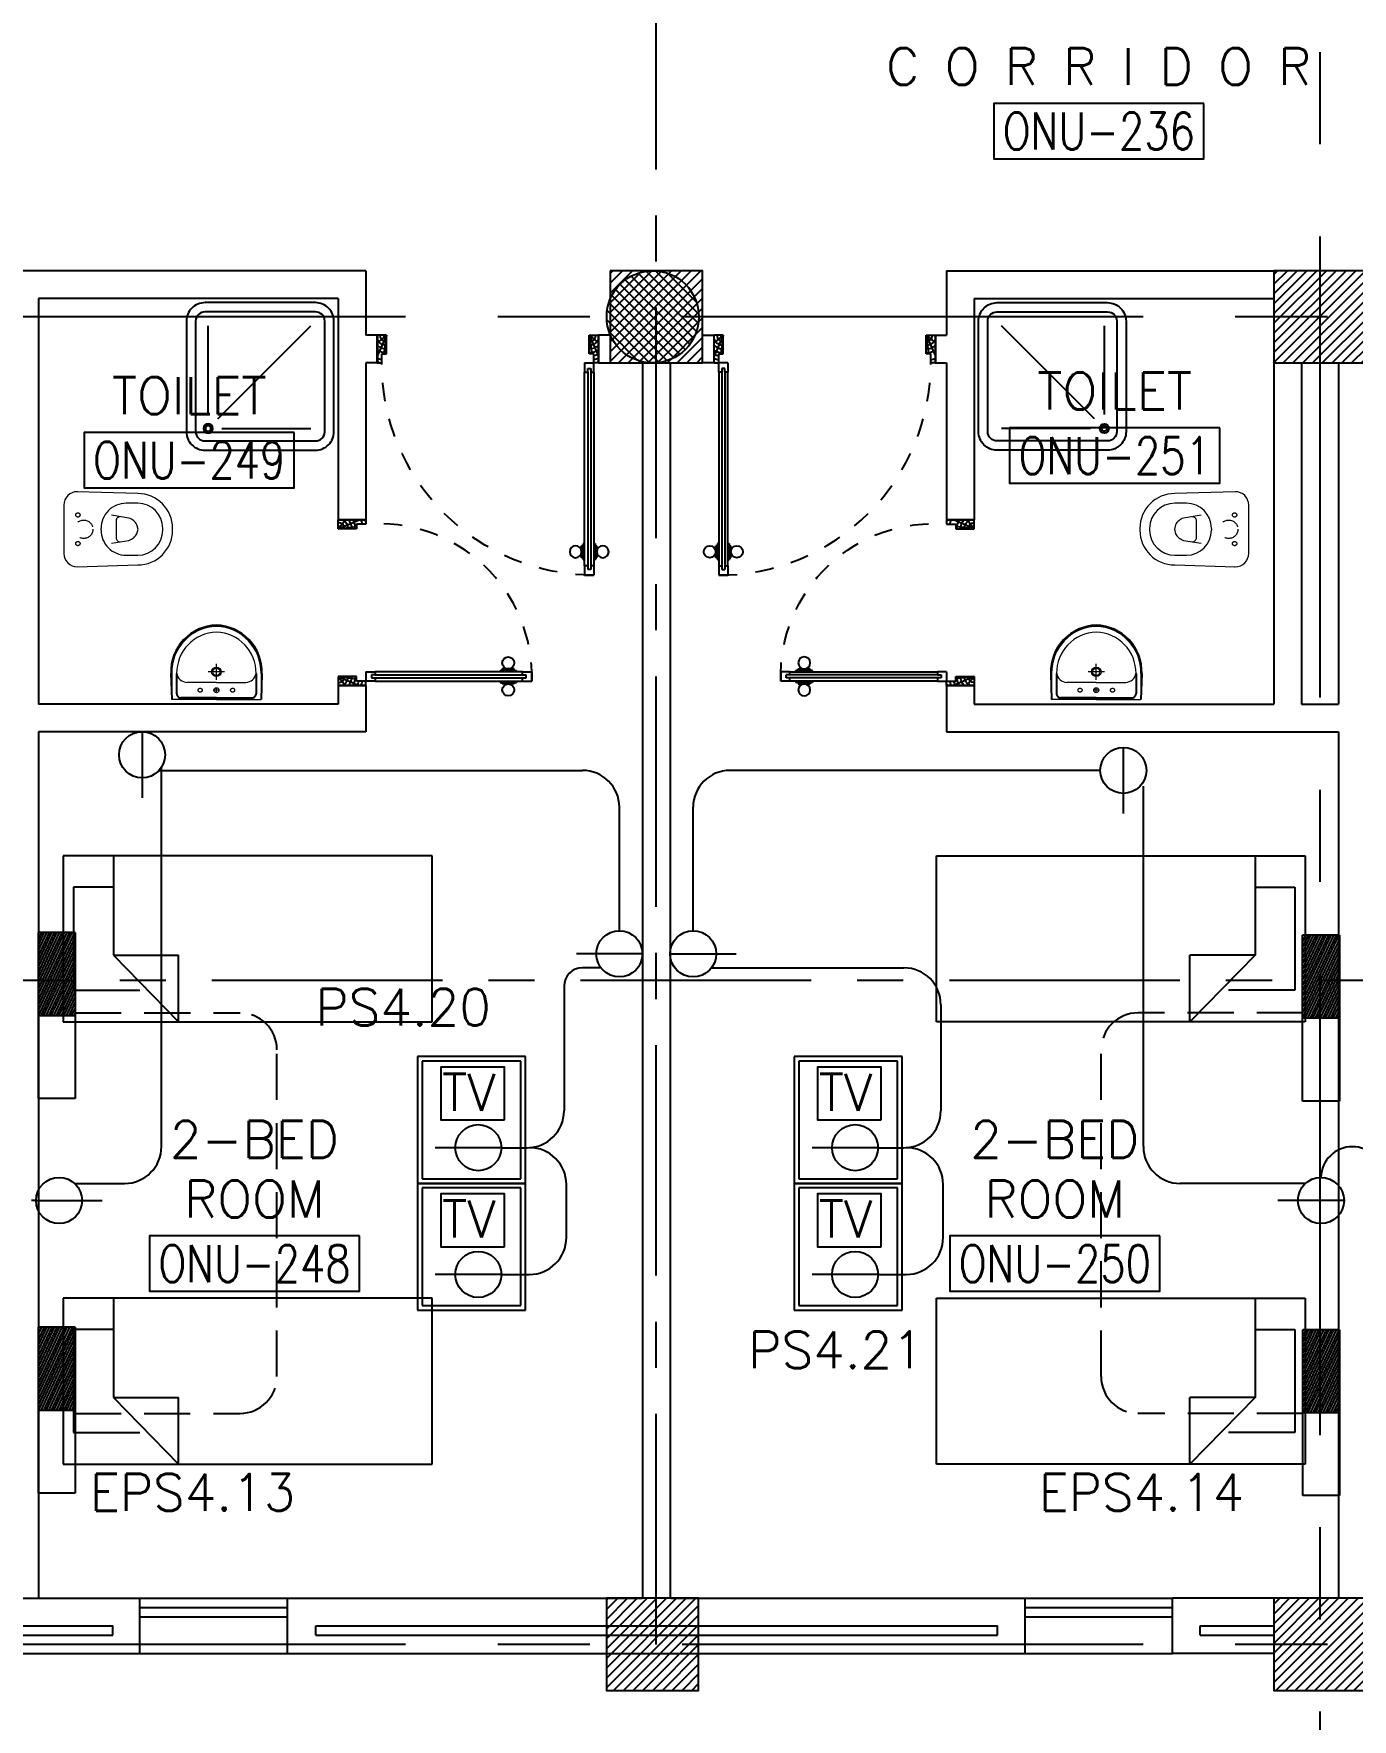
# Model space of a CAD drawing. Extents: x 0 to 93, y -1.5 to 78.
# Drawn here: x 26.26 to 33.41, y 4.99 to 14.14 of the extents above; entities that cross this region are included whole.
import ezdxf
from ezdxf.enums import TextEntityAlignment as Align

# ---------------------------------------------------------------- set-up
doc = ezdxf.new("R2010")
doc.units = 0
doc.header["$MEASUREMENT"] = 0
for name, pattern in [('CENTER', [2, 1.25, -0.25, 0.25, -0.25]), ('CENTERX2', [4, 2.5, -0.5, 0.5, -0.5]), ('DASHED', [0.75, 0.5, -0.25]), ('HIDDEN', [0.375, 0.25, -0.125]), ('HIDDEN2', [0.1875, 0.125, -0.0625])]:
    doc.linetypes.add(name, pattern=pattern)
doc.layers.get('0').update_dxf_attribs({"color": 11, "linetype": 'CONTINUOUS'})
for name, color, linetype in [('AXES', 11, 'CENTERX2'), ('AXES1', 11, 'CENTER'), ('COL', 11, 'CONTINUOUS'), ('DOOR', 11, 'CONTINUOUS'), ('E-CLINE', 4, 'CONTINUOUS'), ('E-HLINE', 4, 'HIDDEN'), ('E-SOCKETS', 4, 'CONTINUOUS'), ('E-TEXT', 4, 'CONTINUOUS'), ('FIX', 11, 'CONTINUOUS'), ('FUR', 11, 'CONTINUOUS'), ('HAT', 11, 'CONTINUOUS'), ('INSUL', 11, 'CONTINUOUS'), ('RM-BOX', 11, 'CONTINUOUS'), ('RM-NAME', 11, 'CONTINUOUS'), ('RM-NO', 11, 'CONTINUOUS'), ('WALL', 11, 'CONTINUOUS'), ('WIN', 11, 'CONTINUOUS')]:
    doc.layers.add(name, color=color, linetype=linetype)
doc.styles.add('ROMANS', font='ROMANS.shx', dxfattribs={"width": 0.6})

# ---------------------------------------------------------------- blocks, each defined once
blk = doc.blocks.new('*X112')
at = {"color": 0}
for p, q in [((84179.2, 10675.5), (84664.7, 11161)), ((84179.2, 10728.5), (84611.7, 11161)), ((84179.2, 10781.5), (84558.7, 11161)), ((84179.2, 10834.6), (84505.7, 11161)), ((84179.2, 10887.6), (84452.6, 11161)), ((84179.2, 10940.6), (84399.6, 11161)), ((84179.2, 10993.7), (84346.6, 11161)), ((84179.2, 11046.7), (84293.5, 11161)), ((84179.2, 11099.7), (84240.5, 11161)), ((84179.2, 11152.8), (84187.5, 11161)), ((84217.8, 10661), (84679.2, 11122.4)), ((84270.8, 10661), (84679.2, 11069.4)), ((84323.8, 10661), (84679.2, 11016.4)), ((84376.9, 10661), (84679.2, 10963.3)), ((84429.9, 10661), (84679.2, 10910.3)), ((84482.9, 10661), (84679.2, 10857.3)), ((84536, 10661), (84679.2, 10804.2)), ((84589, 10661), (84679.2, 10751.2)), ((84642, 10661), (84679.2, 10698.2))]:
    blk.add_line(p, q, dxfattribs=at)
blk = doc.blocks.new('COL50')
at = {"layer": 'COL'}
blk.add_lwpolyline([(-250, 250), (-250, -250), (250, -250), (250, 250)], close=True, dxfattribs=at)
blk = doc.blocks.new('LAV1')
at = {"layer": 'FIX', "linetype": 'ByBlock', "ltscale": 0.3}
for p, q in [((-280, 210), (-275, 50)), ((-245, 210), (-245, 85)), ((245, 210), (245, 85)), ((280, 210), (275, 50)), ((0, 60), (-220, 60)), ((0, 60), (220, 60))]:
    blk.add_line(p, q, dxfattribs=at)
at = {"layer": 'FIX', "linetype": 'Continuous', "lineweight": 20}
for p, q in [((-275, 210), (-275, 50)), ((275, 210), (275, 50)), ((0, 155), (-181, 155)), ((0, 155), (181, 155)), ((0, 50), (-275, 50)), ((0, 50), (-252, 50)), ((0, 50), (275, 50)), ((0, 50), (252, 50))]:
    blk.add_line(p, q, dxfattribs=at)
at = {"layer": 'FIX', "linetype": 'DASHED', "lineweight": 20, "ltscale": 0.05}
for p, q in [((50, 220), (-50, 220)), ((0, 170), (0, 270)), ((0, 170), (0, 270))]:
    blk.add_line(p, q, dxfattribs=at)
at = {"layer": 'FIX', "lineweight": 20}
for p, q in [((16, 107), (-15, 107)), ((0, 92), (0, 123))]:
    blk.add_line(p, q, dxfattribs=at)
for centre, radius in [((0, 220), 29.5), ((0, 220), 22.5), ((0, 107), 15.5)]:
    blk.add_circle(centre, radius, dxfattribs=at)
at = {"layer": 'FIX', "linetype": 'HIDDEN', "lineweight": 20, "ltscale": 0.05}
for centre in [(-100, 107), (100, 107)]:
    blk.add_circle(centre, 12.4, dxfattribs=at)
at = {"layer": 'FIX', "linetype": 'ByBlock', "ltscale": 0.3}
for centre, radius, start, end in [((7, 220), 287, 91.3776, 182.0064), ((-7, 220), 287, 357.9936, 88.6224), ((-220, 85), 24.9, 179.7021, 269.9486), ((220, 85), 24.9, 270.0514, 0.2979)]:
    blk.add_arc(centre, radius, start, end, dxfattribs=at)
at = {"layer": 'FIX', "linetype": 'Continuous', "lineweight": 20}
for centre, radius, start, end in [((8, 217), 283, 91.6988, 181.351), ((8, 212), 253, 91.7328, 180.4884), ((-8, 217), 283, 358.649, 88.3012), ((-8, 212), 253, 359.5116, 88.2672), ((-179, 222), 66.9, 190.2006, 268.0786), ((179, 222), 66.9, 271.9214, 349.7994)]:
    blk.add_arc(centre, radius, start, end, dxfattribs=at)
blk = doc.blocks.new('WC1')
at = {"layer": 'FIX', "lineweight": 20}
for p, q in [((-210, 203.8), (-538, 193.8)), ((-475, 140.8), (-538, 140.8)), ((-137, 0), (-137, 130.8)), ((-727, 4.8), (-727, -4.8)), ((-674, 4.8), (-674, -4.8)), ((-533.7, 24.2), (-539.5, 0)), ((-539.5, 0), (-533.7, -24.2)), ((-394.8, 75.7), (-490.4, 60.1)), ((-339, 4.8), (-339, -4.8)), ((-137, -130.8), (-137, 0)), ((-490.4, -60.1), (-394.8, -75.7)), ((-538, -140.8), (-475, -140.8)), ((-538, -193.8), (-210, -203.8)), ((-213.2, -203.8), (-210, -203.8))]:
    blk.add_line(p, q, dxfattribs=at)
at = {"layer": 'FIX', "linetype": 'Continuous', "lineweight": 20}
blk.add_line((-420.1, -47.3), (-420.4, 44.6), dxfattribs=at)
at = {"layer": 'FIX', "linetype": 'HIDDEN2', "lineweight": 20, "ltscale": 0.3}
blk.add_circle((-245, 0), 49.8, dxfattribs=at)
at = {"layer": 'FIX', "linetype": 'HIDDEN', "lineweight": 20, "ltscale": 0.05}
for centre in [(-213.2, 77.5), (-213.2, -77.5)]:
    blk.add_circle(centre, 11.6, dxfattribs=at)
at = {"layer": 'FIX', "lineweight": 20}
for centre, radius, start, end in [((-538, 4.8), 189, 90, 180), ((-210, 130.8), 73, 360, 90), ((-538, 4.8), 136, 90, 180), ((-475, 4.8), 136, 360, 90), ((-473, -6.9), 68.2, 128.92417, 152.84682), ((-464.4, -17.6), 82, 108.49595, 128.92417), ((-538, -4.8), 189, 180, 270), ((-538, -4.8), 136, 180, 270), ((-473, 6.9), 68.2, 207.15318, 231.07583), ((-464.4, 17.6), 82, 231.07583, 251.50405), ((-475, -4.8), 136, 270, 0), ((-210, -130.8), 73, 270, 0)]:
    blk.add_arc(centre, radius, start, end, dxfattribs=at)
at = {"layer": 'FIX', "linetype": 'Continuous', "lineweight": 20}
for centre, start, end in [((-442.7, 45.5), 357.66621, 91.61215), ((-442.4, -45.6), 268.38785, 2.33379)]:
    blk.add_arc(centre, 22.3, start, end, dxfattribs=at)
blk = doc.blocks.new('SHR1')
at = {"layer": 'FIX'}
for p, q in [((-195.7, 195.7), (-700, 700)), ((-142.7, 217.7), (-142.7, 700)), ((-217.7, 142.7), (-700, 142.7))]:
    blk.add_line(p, q, dxfattribs=at)
for points in [[(-825, 125), (-825, 725, -0.414214), (-725, 825), (-125, 825, -0.414214), (-25, 725), (-25, 125, -0.414214), (-125, 25), (-725, 25, -0.414214)], [(-775, 125), (-775, 725, -0.414214), (-725, 775), (-125, 775, -0.414214), (-75, 725), (-75, 125, -0.414214), (-125, 75), (-725, 75, -0.414214)]]:
    blk.add_lwpolyline(points, format="xyb", close=True, dxfattribs=at)
for radius in [25, 15]:
    blk.add_circle((-142.7, 142.7), radius, dxfattribs=at)
blk = doc.blocks.new('DOOR100')
at = {"layer": 'DOOR', "color": 0, "linetype": 'ByBlock'}
for p, q in [((-76.1, 1251.1), (-76.1, 1301.1)), ((-76.1, 1301.1), (-26.1, 1301.1)), ((-26.1, 1301.1), (-76.1, 1301.1)), ((-26.1, 1251.1), (-26.1, 1301.1)), ((-92.3, 1206.1), (-92.3, 1141.3)), ((-83.3, 1206.1), (-92.3, 1206.1)), ((-83.3, 1128.7), (-83.3, 1218.7)), ((-76.1, 1218.7), (-83.3, 1218.7)), ((-83.3, 1206.1), (-83.3, 1141.3)), ((-59.1, 1251.1), (-76.1, 1251.1)), ((-59.1, 1251.1), (-59.1, 1271.1)), ((-43.1, 1271.1), (-59.1, 1271.1)), ((-43.1, 1251.1), (-43.1, 1271.1)), ((-26.1, 1251.1), (-43.1, 1251.1)), ((-26.1, 1218.7), (-18.9, 1218.7)), ((-18.9, 1128.7), (-18.9, 1218.7)), ((-18.9, 1206.1), (-18.9, 1141.3)), ((-18.9, 1206.1), (-9.9, 1206.1)), ((-9.9, 1206.1), (-9.9, 1141.3)), ((-83.3, 1141.3), (-92.3, 1141.3)), ((-76.1, 1128.7), (-83.3, 1128.7)), ((-26.1, 1128.7), (-18.9, 1128.7)), ((-18.9, 1141.3), (-9.9, 1141.3)), ((-76.1, 200), (-59.1, 200)), ((-76.1, 150), (-76.1, 200)), ((-59.1, 200), (-59.1, 180)), ((-43.1, 200), (-26.1, 200)), ((-43.1, 180), (-43.1, 200)), ((-26.1, 200), (-26.1, 150)), ((-1201.1, 0), (-1201.1, 150)), ((-1201.1, 150), (-1176.1, 150)), ((-1201.1, 150), (-1201.1, 0)), ((-1176.1, 150), (-1176.1, 100)), ((-1176.1, 100), (-1151.1, 100)), ((-1151.1, 100), (-1151.1, 0)), ((-76.1, 150), (-26.1, 150)), ((-59.1, 180), (-43.1, 180)), ((-51.1, 100), (-51.1, 0)), ((-26.1, 100), (-51.1, 100)), ((-1.1, 150), (-26.1, 150)), ((-26.1, 150), (-26.1, 100)), ((-1.1, 150), (-1.1, 0)), ((-1151.1, 0), (-1201.1, 0)), ((-51.1, 0), (-1.1, 0))]:
    blk.add_line(p, q, dxfattribs=at)
at = {"layer": 'DOOR', "linetype": 'ByBlock'}
for p, q in [((-76.1, 1251.1), (-76.1, 200)), ((-59.1, 200), (-59.1, 1251.1)), ((-43.1, 200), (-43.1, 1251.1)), ((-26.1, 200), (-26.1, 1251.1))]:
    blk.add_line(p, q, dxfattribs=at)
at = {"layer": 'DOOR', "color": 9, "linetype": 'ByBlock'}
for p, q in [((-1151.1, 0), (-1201.1, 113.7)), ((-1151.1, 0), (-1164.4, 100)), ((-51.1, 0), (-1.1, 113.7)), ((-51.1, 0), (-37.7, 100)), ((-1151.1, 0), (-1201.1, 40.1)), ((-51.1, 0), (-1.1, 40.1))]:
    blk.add_line(p, q, dxfattribs=at)
at = {"layer": 'DOOR', "color": 0, "linetype": 'ByBlock'}
for centre in [(-124.6, 1173.7), (22.5, 1173.7)]:
    blk.add_circle(centre, 32.4, dxfattribs=at)
at = {"layer": 'DOOR', "linetype": 'HIDDEN', "ltscale": 0.5}
blk.add_arc((-26.8, 151.9), 1149.2, 89.96096, 180.09315, dxfattribs=at)
at = {"layer": 'DOOR', "color": 9, "linetype": 'ByBlock'}
for centre, radius, start, end in [((-1151.1, 0), 154.4, 103.71423, 108.89471), ((-1151.1, 0), 134.4, 100.71998, 111.84015), ((-1151.1, 0), 94.4, 90, 121.98181), ((-51.1, 0), 94.4, 58.01819, 90), ((-51.1, 0), 134.4, 68.15985, 79.28002), ((-51.1, 0), 114.4, 64.08384, 77.37743), ((-51.1, 0), 154.4, 71.10529, 76.28577), ((-1151.1, 0), 74.4, 90, 132.22357), ((-1151.1, 0), 54.4, 90, 156.79262), ((-1151.1, 0), 34.4, 90, 180), ((-1151.1, 0), 14.4, 90, 180), ((-51.1, 0), 74.4, 47.77643, 90), ((-51.1, 0), 54.4, 23.20738, 90), ((-51.1, 0), 34.4, 0, 90), ((-51.1, 0), 14.4, 0, 90)]:
    blk.add_arc(centre, radius, start, end, dxfattribs=at)
blk = doc.blocks.new('*X51')
at = {"color": 0}
for p, q in [((73379.2, 125457.6), (73871.3, 125949.7)), ((73379.2, 125510.7), (73818.3, 125949.7)), ((73379.2, 125563.7), (73765.3, 125949.7)), ((73379.2, 125616.7), (73712.2, 125949.7)), ((73379.2, 125669.8), (73659.2, 125949.7)), ((73379.2, 125722.8), (73606.2, 125949.7)), ((73379.2, 125775.8), (73553.1, 125949.7)), ((73379.2, 125828.9), (73500.1, 125949.7)), ((73379.2, 125881.9), (73447.1, 125949.7)), ((73379.2, 125934.9), (73394, 125949.7)), ((73424.4, 125449.7), (73879.2, 125904.6)), ((73477.4, 125449.7), (73879.2, 125851.6)), ((73530.4, 125449.7), (73879.2, 125798.5)), ((73583.5, 125449.7), (73879.2, 125745.5)), ((73636.5, 125449.7), (73879.2, 125692.5)), ((73689.5, 125449.7), (73879.2, 125639.4)), ((73742.6, 125449.7), (73879.2, 125586.4)), ((73795.6, 125449.7), (73879.2, 125533.4)), ((73848.6, 125449.7), (73879.2, 125480.3))]:
    blk.add_line(p, q, dxfattribs=at)
blk = doc.blocks.new('RM1')
at = {"layer": 'RM-BOX'}
blk.add_lwpolyline([(569.9, -200), (-569.9, -200), (-569.9, -500), (569.9, -500)], close=True, dxfattribs=at)
at = {"layer": 'RM-NAME', "style": 'ROMANS'}
for tag, p in [('ROOMNAME1', (0, 323.8)), ('ROOMNAME2', (0, 0))]:
    blk.add_attdef(tag, text='', height=200, dxfattribs=at).set_placement(p, align=Align.MIDDLE)
at = {"layer": 'RM-NO', "style": 'ROMANS', "width": 0.8}
blk.add_attdef('ROOMNO', text='', height=200, dxfattribs=at).set_placement((0, -350), align=Align.MIDDLE)
blk = doc.blocks.new('DOOR90')
at = {"layer": 'DOOR', "linetype": 'ByBlock'}
for p, q in [((0, 0), (-150, 0)), ((-200, -25), (-1000, -25)), ((-200, -42), (-1000, -42)), ((-200, -58), (-1000, -58)), ((-1000, -75), (-200, -75))]:
    blk.add_line(p, q, dxfattribs=at)
at = {"layer": 'DOOR', "color": 0, "linetype": 'ByBlock'}
for p, q in [((-150, 0), (-150, -25)), ((-150, 0), (0, 0)), ((0, -50), (0, 0)), ((-1050, -25), (-1050, -75)), ((-1050, -75), (-1050, -25)), ((-1000, -25), (-1050, -25)), ((-1000, -75), (-1050, -75)), ((-1020, -42), (-1020, -58)), ((-1000, -42), (-1020, -42)), ((-1000, -58), (-1020, -58)), ((-1000, -25), (-1000, -42)), ((-1000, -58), (-1000, -75)), ((-967.6, -25), (-967.6, -17.8)), ((-877.6, -17.8), (-967.6, -17.8)), ((-967.6, -75), (-967.6, -82.2)), ((-877.6, -82.2), (-967.6, -82.2)), ((-955, -17.8), (-955, -8.8)), ((-955, -8.8), (-890.2, -8.8)), ((-955, -17.8), (-890.2, -17.8)), ((-955, -82.2), (-955, -91.2)), ((-955, -82.2), (-890.2, -82.2)), ((-955, -91.2), (-890.2, -91.2)), ((-890.2, -17.8), (-890.2, -8.8)), ((-890.2, -82.2), (-890.2, -91.2)), ((-877.6, -25), (-877.6, -17.8)), ((-877.6, -75), (-877.6, -82.2)), ((-200, -42), (-200, -25)), ((-200, -25), (-150, -25)), ((-180, -42), (-200, -42)), ((-200, -75), (-200, -58)), ((-200, -58), (-180, -58)), ((-150, -75), (-200, -75)), ((-180, -58), (-180, -42)), ((-150, -75), (-150, -25)), ((-150, -25), (-100, -25)), ((-100, -25), (-100, -50)), ((-100, -50), (0, -50)), ((-150, -900), (-150, -875)), ((-150, -875), (-100, -875)), ((0, -900), (-150, -900)), ((-150, -900), (0, -900)), ((-100, -850), (0, -850)), ((-100, -875), (-100, -850)), ((0, -850), (0, -900))]:
    blk.add_line(p, q, dxfattribs=at)
at = {"layer": 'DOOR', "color": 9, "linetype": 'ByBlock'}
for p, q in [((0, -50), (-113.7, 0)), ((0, -50), (-40.1, 0)), ((0, -50), (-100, -36.6)), ((0, -850), (-113.7, -900)), ((0, -850), (-100, -863.4)), ((0, -850), (-40.1, -900))]:
    blk.add_line(p, q, dxfattribs=at)
at = {"layer": 'DOOR', "color": 0, "linetype": 'ByBlock'}
for centre in [(-922.6, 23.5), (-922.6, -123.5)]:
    blk.add_circle(centre, 32.4, dxfattribs=at)
at = {"layer": 'DOOR', "color": 9, "linetype": 'ByBlock'}
for centre, radius, start, end in [((0, -50), 74.4, 137.77643, 180), ((0, -50), 54.4, 113.20738, 180), ((0, -50), 154.4, 161.10529, 166.28577), ((0, -50), 134.4, 158.15985, 169.28002), ((0, -50), 114.4, 154.08384, 167.37743), ((0, -50), 94.4, 148.01819, 180), ((0, -50), 34.4, 90, 180), ((0, -50), 14.4, 90, 180), ((0, -850), 154.4, 193.71423, 198.89471), ((0, -850), 134.4, 190.71998, 201.84015), ((0, -850), 94.4, 180, 211.98181), ((0, -850), 74.4, 180, 222.22357), ((0, -850), 54.4, 180, 246.79262), ((0, -850), 34.4, 180, 270), ((0, -850), 14.4, 180, 270)]:
    blk.add_arc(centre, radius, start, end, dxfattribs=at)
at = {"layer": 'DOOR', "linetype": 'HIDDEN', "ltscale": 0.5}
blk.add_arc((-222.2, -50), 828.2, 178.27012, 275.00304, dxfattribs=at)
blk = doc.blocks.new('AH20A')
at = {"layer": 'FUR'}
for p, q in [((0, 0.5), (0, -0.5)), ((1, 0.5), (0, 0.5)), ((0.1358, 0.5), (0.1358, -0.0987)), ((1, -0.5), (1, 0.5)), ((0.1358, 0.3112), (0.0277, 0.3112)), ((0.0277, 0.3112), (0.0277, -0.3087)), ((0.1358, -0.0987), (0.3125, -0.5)), ((0.1358, -0.0987), (0.3125, -0.0987)), ((0.3125, -0.5), (0.3125, -0.0987)), ((0.0277, -0.3087), (0.2076, -0.3087)), ((0, -0.5), (1, -0.5))]:
    blk.add_line(p, q, dxfattribs=at)
blk = doc.blocks.new('*X30')
at = {"color": 0}
for p, q in [((203885.6, 125449.7), (204385.6, 125949.7)), ((203888.6, 125505.8), (204332.5, 125949.7)), ((203888.6, 125558.8), (204279.5, 125949.7)), ((203888.6, 125611.8), (204226.5, 125949.7)), ((203888.6, 125664.9), (204173.4, 125949.7)), ((203888.6, 125717.9), (204120.4, 125949.7)), ((203888.6, 125770.9), (204067.4, 125949.7)), ((203888.6, 125824), (204014.3, 125949.7)), ((203888.6, 125877), (203961.3, 125949.7)), ((203888.6, 125930), (203908.3, 125949.7)), ((203938.6, 125449.7), (204388.6, 125899.7)), ((203991.6, 125449.7), (204388.6, 125846.7)), ((204044.7, 125449.7), (204388.6, 125793.6)), ((204097.7, 125449.7), (204388.6, 125740.6)), ((204150.7, 125449.7), (204388.6, 125687.6)), ((204203.8, 125449.7), (204388.6, 125634.5)), ((204256.8, 125449.7), (204388.6, 125581.5)), ((204309.8, 125449.7), (204388.6, 125528.5)), ((204362.9, 125449.7), (204388.6, 125475.4))]:
    blk.add_line(p, q, dxfattribs=at)
blk = doc.blocks.new('*X31')
at = {"color": 0}
for p, q in [((203888.6, 118293.3), (204345, 118749.7)), ((203888.6, 118346.3), (204292, 118749.7)), ((203888.6, 118399.3), (204238.9, 118749.7)), ((203888.6, 118452.4), (204185.9, 118749.7)), ((203888.6, 118505.4), (204132.9, 118749.7)), ((203888.6, 118558.4), (204079.8, 118749.7)), ((203888.6, 118611.5), (204026.8, 118749.7)), ((203888.6, 118664.5), (203973.8, 118749.7)), ((203888.6, 118717.5), (203920.7, 118749.7)), ((203898, 118249.7), (204388.6, 118740.2)), ((203951.1, 118249.7), (204388.6, 118687.2)), ((204004.1, 118249.7), (204388.6, 118634.2)), ((204057.1, 118249.7), (204388.6, 118581.1)), ((204110.2, 118249.7), (204388.6, 118528.1)), ((204163.2, 118249.7), (204388.6, 118475.1)), ((204216.2, 118249.7), (204388.6, 118422)), ((204269.3, 118249.7), (204388.6, 118369)), ((204322.3, 118249.7), (204388.6, 118316)), ((204375.3, 118249.7), (204388.6, 118262.9))]:
    blk.add_line(p, q, dxfattribs=at)
blk = doc.blocks.new('BHU')
at = {"color": 8}
for p, q in [((0, -310.7), (145.4, 1.1)), ((0, -340.2), (159.2, 1.1)), ((0, -369.8), (173, 1.1)), ((0, -399.4), (186.8, 1.1)), ((0, -281.1), (131.6, 1.1)), ((0, -251.5), (117.8, 1.1)), ((0, -14.9), (7.5, 1.1)), ((0, -44.5), (21.3, 1.1)), ((0, -74), (35.1, 1.1)), ((0, -103.6), (48.8, 1.1)), ((0, -133.2), (62.6, 1.1)), ((0, -162.8), (76.4, 1.1)), ((0, -192.3), (90.2, 1.1)), ((0, -221.9), (104, 1.1)), ((0, -429), (199.4, -1.4)), ((4, -450), (199.4, -31)), ((17.8, -450), (199.4, -60.6)), ((31.6, -450), (199.4, -90.2)), ((45.4, -450), (199.4, -119.8)), ((59.2, -450), (199.4, -149.3)), ((72.9, -450), (199.4, -178.9)), ((86.7, -450), (199.4, -208.5)), ((100.5, -450), (199.4, -238.1)), ((114.3, -450), (199.4, -267.6)), ((128.1, -450), (199.4, -297.2)), ((141.9, -450), (199.4, -326.8)), ((155.7, -450), (199.4, -356.4)), ((169.5, -450), (199.4, -386)), ((183.3, -450), (199.4, -415.5)), ((197.1, -450), (199.4, -445.1))]:
    blk.add_line(p, q, dxfattribs=at)
at = {"layer": 'E-SOCKETS'}
for p, q in [((0, 450), (199.4, 450)), ((0, -450), (0, 450)), ((199.4, 450), (199.4, -450))]:
    blk.add_line(p, q, dxfattribs=at)
at = {"layer": 'E-SOCKETS', "color": 4}
for p, q in [((0, 1.1), (199.4, 1.1)), ((0, -450), (199.4, -450))]:
    blk.add_line(p, q, dxfattribs=at)

msp = doc.modelspace()

# ---------------------------------------------------------------- hatches: boundary and pattern name
at = {"layer": 'HAT'}
h = msp.add_hatch(dxfattribs=at)
h.set_pattern_fill('ANSI31', color=256, scale=0.3, style=0)
h.set_pattern_definition([(135, (90.853055, -31.034444), (0.026516504, 0.026516504), [])])
h.paths.add_polyline_path([(29.8628, 12.6), (29.6128, 12.6), (29.6128, 12.85, -0.414214)])
h.paths.add_polyline_path([(29.6128, 12.85), (29.6128, 12.6), (29.3628, 12.6, -0.414214)])
h.paths.add_polyline_path([(29.3628, 12.6), (29.6128, 12.6), (29.6128, 12.35, -0.414214)])
h.paths.add_polyline_path([(29.6128, 12.6), (29.8628, 12.6, -0.414214), (29.6128, 12.35)])

# ---------------------------------------------------------------- linework, layer by layer
at = {"layer": 'AXES'}
for p, q in [((33.2317, -1.4643), (33.2317, 77.3484)), ((92.2717, 12.6), (24.2317, 12.6)), ((92.2717, 5.4), (24.2317, 5.4))]:
    msp.add_line(p, q, dxfattribs=at)
at = {"layer": 'AXES1'}
for p, q in [((29.6317, 5.4), (29.6317, 64.22)), ((82.4717, 9), (21.8317, 9))]:
    msp.add_line(p, q, dxfattribs=at)
at = {"layer": 'COL'}
msp.add_lwpolyline([(32.9817, 5.6501), (32.9817, 5.1501), (33.4817, 5.1501), (33.4817, 5.6501)], close=True, dxfattribs=at)
at = {"layer": 'E-CLINE', "color": 4, "linetype": 'ByBlock'}
for p, q in [((26.9482, 8.1001), (26.9482, 10.1574)), ((26.935, 10.1403), (29.2317, 10.1403)), ((32.0399, 10.1403), (30.0317, 10.1403)), ((32.2734, 8.1001), (32.2734, 10.0554)), ((29.4317, 9.2701), (29.4317, 9.9403)), ((29.8317, 9.2701), (29.8317, 9.9403)), ((29.3321, 9.0695), (29.2317, 9.0695)), ((29.9312, 9.0695), (30.9752, 9.0695)), ((29.1317, 8.9695), (29.1317, 8.2941)), ((31.1752, 8.8695), (31.1752, 8.2941)), ((28.7916, 8.0941), (28.9317, 8.0941)), ((30.835, 8.0941), (30.9752, 8.0941)), ((26.4768, 7.9001), (26.7482, 7.9001)), ((29.1442, 7.6067), (29.1442, 7.8941)), ((31.1877, 7.6067), (31.1877, 7.8941)), ((33.1528, 7.9001), (32.4734, 7.9001)), ((28.7916, 7.4067), (28.9442, 7.4067)), ((30.835, 7.4067), (30.9877, 7.4067))]:
    msp.add_line(p, q, dxfattribs=at)
at = {"layer": 'E-CLINE', "color": 4, "linetype": 'Continuous'}
msp.add_line((26.2679, 7.8075), (26.2429, 7.8075), dxfattribs=at)
at = {"layer": 'E-CLINE', "color": 4, "linetype": 'ByBlock'}
for centre, radius, start, end in [((29.2317, 9.9403), 0.2, 0, 90), ((30.0317, 9.9403), 0.2, 90, 180), ((29.2317, 8.9695), 0.1, 90, 180), ((30.9752, 8.8695), 0.2, 0, 90), ((28.9317, 8.2941), 0.2, 270, 0), ((30.9752, 8.2941), 0.2, 270, 0), ((26.7482, 8.1001), 0.2, 270, 0), ((28.9442, 7.8941), 0.2, 0, 90), ((30.9877, 7.8941), 0.2, 0, 90), ((32.4734, 8.1001), 0.2, 180, 270), ((28.9442, 7.6067), 0.2, 270, 0), ((30.9877, 7.6067), 0.2, 270, 0)]:
    msp.add_arc(centre, radius, start, end, dxfattribs=at)
at = {"layer": 'E-CLINE', "color": 4}
msp.add_arc((33.4068, 7.9293), 0.1701, 1.0515, 178.9485, dxfattribs=at)
at = {"layer": 'E-HLINE', "color": 4}
for p, q in [((26.4803, 8.8251), (27.3744, 8.8251)), ((33.1385, 8.8251), (32.2444, 8.8251)), ((27.5744, 6.8529), (27.5744, 8.6251)), ((32.0444, 6.8529), (32.0444, 8.6251)), ((26.4796, 6.6529), (27.3744, 6.6529)), ((33.1392, 6.6529), (32.2444, 6.6529))]:
    msp.add_line(p, q, dxfattribs=at)
for centre, start, end in [((27.3744, 8.6251), 0, 90), ((32.2444, 8.6251), 90, 180), ((27.3744, 6.8529), 270, 0), ((32.2444, 6.8529), 180, 270)]:
    msp.add_arc(centre, 0.2, start, end, dxfattribs=at)
at = {"layer": 'E-SOCKETS'}
for p, q in [((26.843, 10.35), (26.843, 9.9917)), ((32.1649, 10.2653), (32.1649, 9.907)), ((29.5567, 9.1451), (29.1983, 9.1451)), ((29.7067, 9.1451), (30.065, 9.1451)), ((28.9224, 8.5878), (28.3364, 8.5878)), ((28.3364, 8.5878), (28.3364, 7.9005)), ((28.9224, 7.9005), (28.9224, 8.5878)), ((30.3798, 8.5878), (30.3798, 7.9005)), ((30.9658, 8.5878), (30.3798, 8.5878)), ((30.9658, 7.9005), (30.9658, 8.5878)), ((28.7916, 8.0941), (28.4333, 8.0941)), ((30.835, 8.0941), (30.4767, 8.0941)), ((28.9224, 7.9005), (28.3364, 7.9005)), ((28.3364, 7.9005), (28.9224, 7.9005)), ((28.3364, 7.9005), (28.3364, 7.2131)), ((28.9224, 7.2131), (28.9224, 7.9005)), ((30.9658, 7.9005), (30.3798, 7.9005)), ((30.3798, 7.9005), (30.9658, 7.9005)), ((30.3798, 7.9005), (30.3798, 7.2131)), ((30.9658, 7.2131), (30.9658, 7.9005)), ((26.2679, 7.8075), (26.6262, 7.8075)), ((33.3617, 7.8075), (33.0034, 7.8075)), ((28.7916, 7.4067), (28.4333, 7.4067)), ((30.835, 7.4067), (30.4767, 7.4067)), ((28.3364, 7.2131), (28.9224, 7.2131)), ((30.3798, 7.2131), (30.9658, 7.2131))]:
    msp.add_line(p, q, dxfattribs=at)
at = {"layer": 'E-SOCKETS', "color": 8}
for p, q in [((28.8974, 8.5628), (28.3614, 8.5628)), ((28.3614, 8.5628), (28.3614, 7.9255)), ((28.8974, 7.9255), (28.8974, 8.5628)), ((30.4048, 8.5628), (30.4048, 7.9255)), ((30.9408, 8.5628), (30.4048, 8.5628)), ((30.9408, 7.9255), (30.9408, 8.5628)), ((28.3614, 7.9255), (28.8974, 7.9255)), ((28.8974, 7.8755), (28.3614, 7.8755)), ((28.3614, 7.8755), (28.3614, 7.2381)), ((28.8974, 7.2381), (28.8974, 7.8755)), ((30.4048, 7.9255), (30.9408, 7.9255)), ((30.9408, 7.8755), (30.4048, 7.8755)), ((30.4048, 7.8755), (30.4048, 7.2381)), ((30.9408, 7.2381), (30.9408, 7.8755)), ((28.3614, 7.2381), (28.8974, 7.2381)), ((30.4048, 7.2381), (30.9408, 7.2381))]:
    msp.add_line(p, q, dxfattribs=at)
at = {"layer": 'E-SOCKETS'}
for points in [[(28.8083, 8.2445), (28.8083, 8.5306), (28.4632, 8.5306), (28.4632, 8.2445)], [(30.8517, 8.2445), (30.8517, 8.5306), (30.5067, 8.5306), (30.5067, 8.2445)], [(28.8083, 7.5572), (28.8083, 7.8432), (28.4632, 7.8432), (28.4632, 7.5572)], [(30.8517, 7.5572), (30.8517, 7.8432), (30.5067, 7.8432), (30.5067, 7.5572)]]:
    msp.add_lwpolyline(points, close=True, dxfattribs=at)
for centre in [(26.843, 10.225), (32.1649, 10.1403), (29.4317, 9.1451), (29.8317, 9.1451), (28.6666, 8.0941), (30.71, 8.0941), (26.3929, 7.8075), (33.2367, 7.8075), (28.6666, 7.4067), (30.71, 7.4067)]:
    msp.add_circle(centre, 0.125, dxfattribs=at)
at = {"layer": 'FIX'}
for p, q in [((32.0089, 12.0477), (31.5047, 12.552)), ((32.062, 12.0697), (32.062, 12.552)), ((31.987, 11.9947), (31.5047, 11.9947))]:
    msp.add_line(p, q, dxfattribs=at)
at = {"layer": 'FIX', "lineweight": 20}
for p, q in [((32.7717, 11.6518), (32.4437, 11.6418)), ((32.5067, 11.5888), (32.4437, 11.5888)), ((32.5868, 11.5237), (32.4913, 11.5081)), ((32.2547, 11.4528), (32.2547, 11.4432)), ((32.3077, 11.4528), (32.3077, 11.4432)), ((32.448, 11.4722), (32.4421, 11.448)), ((32.4421, 11.448), (32.448, 11.4238)), ((32.6427, 11.4528), (32.6427, 11.4432)), ((32.4913, 11.3879), (32.5868, 11.3723)), ((32.4437, 11.3072), (32.5067, 11.3072)), ((32.4437, 11.2542), (32.7717, 11.2442))]:
    msp.add_line(p, q, dxfattribs=at)
at = {"layer": 'FIX', "linetype": 'Continuous', "lineweight": 20}
msp.add_line((32.5615, 11.4007), (32.5612, 11.4926), dxfattribs=at)
at = {"layer": 'FIX'}
for points in [[(31.3797, 11.977), (31.3797, 12.577, -0.414214), (31.4797, 12.677), (32.0797, 12.677, -0.414214), (32.1797, 12.577), (32.1797, 11.977, -0.414214), (32.0797, 11.877), (31.4797, 11.877, -0.414214)], [(31.4297, 11.977), (31.4297, 12.577, -0.414214), (31.4797, 12.627), (32.0797, 12.627, -0.414214), (32.1297, 12.577), (32.1297, 11.977, -0.414214), (32.0797, 11.927), (31.4797, 11.927, -0.414214)]]:
    msp.add_lwpolyline(points, format="xyb", close=True, dxfattribs=at)
at = {"layer": 'FIX', "lineweight": 20}
msp.add_lwpolyline([(32.7685, 11.2442), (32.7717, 11.2442, 0.414214), (32.8447, 11.3172), (32.8447, 11.448), (32.8447, 11.5788, 0.414214), (32.7717, 11.6518)], format="xyb", dxfattribs=at)
at = {"layer": 'FIX'}
for radius in [0.025, 0.015]:
    msp.add_circle((32.062, 11.9947), radius, dxfattribs=at)
at = {"layer": 'FIX', "color": 97, "linetype": 'HIDDEN', "lineweight": 20, "ltscale": 0.05}
for centre in [(32.7685, 11.5255), (32.7685, 11.3705)]:
    msp.add_circle(centre, 0.0116, dxfattribs=at)
at = {"layer": 'FIX', "color": 22, "linetype": 'HIDDEN2', "lineweight": 20, "ltscale": 0.3}
msp.add_circle((32.7367, 11.448), 0.0498, dxfattribs=at)
at = {"layer": 'FIX', "lineweight": 20}
for centre, radius, start, end in [((32.4437, 11.4528), 0.189, 90, 180), ((32.4437, 11.4528), 0.136, 90, 180), ((32.5067, 11.4528), 0.136, 360, 90), ((32.4437, 11.4432), 0.189, 180, 270), ((32.4437, 11.4432), 0.136, 180, 270), ((32.5086, 11.4411), 0.0682, 128.92417, 152.84682), ((32.5173, 11.4304), 0.082, 108.49595, 128.92417), ((32.5067, 11.4432), 0.136, 270, 0), ((32.5086, 11.4549), 0.0682, 207.15318, 231.07583), ((32.5173, 11.4656), 0.082, 231.07583, 251.50405)]:
    msp.add_arc(centre, radius, start, end, dxfattribs=at)
at = {"layer": 'FIX', "linetype": 'Continuous', "lineweight": 20}
for centre, start, end in [((32.539, 11.4935), 357.66621, 91.61215), ((32.5393, 11.4024), 268.38785, 2.33379)]:
    msp.add_arc(centre, 0.0223, start, end, dxfattribs=at)
at = {"layer": 'INSUL'}
for p, q in [((25.7817, 5.5), (26.685, 5.5)), ((26.685, 5.45), (26.685, 5.5)), ((27.785, 5.45), (27.785, 5.5)), ((27.785, 5.5), (31.4817, 5.5)), ((31.4817, 5.45), (31.4817, 5.5)), ((32.5817, 5.45), (32.5817, 5.5)), ((32.5817, 5.5), (32.9817, 5.5)), ((25.7817, 5.45), (26.685, 5.45)), ((26.285, 5.45), (26.685, 5.45)), ((27.785, 5.45), (31.4817, 5.45)), ((32.5817, 5.45), (32.9817, 5.45))]:
    msp.add_line(p, q, dxfattribs=at)
at = {"layer": 'WALL'}
for p, q in [((28.0567, 12.85), (26.1317, 12.85)), ((28.0567, 12.85), (28.0567, 12.5)), ((31.2067, 12.85), (31.2067, 12.5)), ((31.2067, 12.85), (32.9817, 12.85)), ((26.2817, 12.7), (26.2817, 10.5)), ((27.9067, 12.7), (27.9067, 11.5)), ((31.3567, 12.7), (31.3567, 11.5)), ((28.1192, 12.5), (28.0567, 12.5)), ((28.1192, 12.5), (28.1192, 12.35)), ((29.3192, 12.5), (29.3192, 12.35)), ((29.9442, 12.5), (29.9442, 12.35)), ((31.1442, 12.5), (31.1442, 12.35)), ((31.1442, 12.5), (31.2067, 12.5)), ((28.1192, 12.35), (28.0567, 12.35)), ((28.0567, 12.35), (28.0567, 11.5)), ((29.5567, 12.35), (29.5567, 5.65)), ((29.7067, 12.35), (29.7067, 5.65)), ((31.1442, 12.35), (31.2067, 12.35)), ((31.2067, 12.35), (31.2067, 11.5)), ((32.9817, 12.35), (32.9817, 10.5)), ((33.1317, 12.35), (33.1317, 10.5)), ((33.3317, 12.35), (33.3317, 10.5)), ((27.9067, 10.6), (27.9067, 10.5)), ((28.0567, 10.6), (28.0567, 10.35)), ((31.2067, 10.6), (31.2067, 10.35)), ((31.3567, 10.6), (31.3567, 10.5)), ((33.1317, 10.5), (33.3317, 10.5)), ((26.2817, 10.35), (26.2817, 5.65)), ((33.3317, 10.35), (33.3317, 5.65)), ((25.7817, 5.65), (26.8317, 5.65)), ((26.8317, 5.35), (26.8317, 5.65)), ((26.8317, 5.35), (26.8317, 5.65)), ((27.6317, 5.35), (27.6317, 5.65)), ((27.6317, 5.65), (29.5567, 5.65)), ((29.71, 5.65), (31.6317, 5.65)), ((31.6317, 5.35), (31.6317, 5.65)), ((32.9817, 5.65), (32.4317, 5.65)), ((32.4317, 5.35), (32.4317, 5.65)), ((25.7817, 5.35), (26.8317, 5.35)), ((26.285, 5.35), (26.8317, 5.35)), ((27.6317, 5.35), (31.6317, 5.35)), ((32.9817, 5.35), (32.4317, 5.35))]:
    msp.add_line(p, q, dxfattribs=at)
at = {"layer": 'WALL', "linetype": 'ByBlock'}
for p, q in [((27.9067, 12.7), (26.2817, 12.7)), ((31.3567, 12.7), (32.9817, 12.7)), ((29.3817, 12.5), (29.3192, 12.5)), ((29.8817, 12.5), (29.9442, 12.5)), ((29.3192, 12.35), (29.3817, 12.35)), ((29.9442, 12.35), (29.8817, 12.35)), ((28.0567, 11.5), (27.9067, 11.5)), ((31.2067, 11.5), (31.3567, 11.5)), ((28.0567, 10.6), (27.9067, 10.6)), ((31.2067, 10.6), (31.3567, 10.6)), ((27.9067, 10.5), (26.2817, 10.5)), ((31.3567, 10.5), (32.9817, 10.5)), ((28.0567, 10.35), (26.2817, 10.35)), ((31.2067, 10.35), (33.3317, 10.35))]:
    msp.add_line(p, q, dxfattribs=at)
at = {"layer": 'WALL'}
msp.add_circle((29.6128, 12.6), 0.25, dxfattribs=at)
at = {"layer": 'WIN'}
for p, q in [((26.8317, 5.65), (27.6317, 5.65)), ((26.8317, 5.6), (27.6317, 5.6)), ((31.6317, 5.65), (32.4317, 5.65)), ((31.6317, 5.6), (32.4317, 5.6)), ((26.8317, 5.55), (27.6317, 5.55)), ((31.6317, 5.55), (32.4317, 5.55)), ((26.8317, 5.35), (27.6317, 5.35)), ((31.6317, 5.35), (32.4317, 5.35))]:
    msp.add_line(p, q, dxfattribs=at)

# ---------------------------------------------------------------- block references
at = {"layer": 'COL', "zscale": 0.001}
for p, xscale, yscale in [((29.6317, 12.6), 0.001, 0.001), ((29.6317, 12.6), 0.001, 0.001), ((33.2317, 12.6), 0.001, 0.001), ((33.2317, 12.6), 0.001, 0.001), ((29.6117, 5.4), 0.001000000047497451, 0.0009999999892897904)]:
    msp.add_blockref('COL50', p, dxfattribs=dict(at, xscale=xscale, yscale=yscale))
at = {"layer": 'DOOR', "color": 0, "linetype": 'ByBlock', "yscale": 0.001, "zscale": 0.001, "rotation": 180}
for name, p, xscale in [('DOOR100', (29.3192, 12.5), -0.001), ('DOOR100', (29.9442, 12.5), 0.001), ('DOOR90', (27.9067, 10.6), 0.001), ('DOOR90', (31.3567, 10.6), -0.001)]:
    msp.add_blockref(name, p, dxfattribs=dict(at, xscale=xscale))
at = {"layer": 'E-CLINE', "color": 4, "xscale": 0.001000000003841706, "yscale": 0.001000000003841706, "zscale": 0.001, "rotation": 180}
for p in [(26.4803, 8.8102), (33.3365, 8.7969), (26.481, 6.6702), (33.3372, 6.6569)]:
    msp.add_blockref('BHU', p, dxfattribs=at)
at = {"layer": 'FIX'}
for name, p, xscale, yscale, zscale in [('SHR1', (27.0587, 11.852), -0.001, 0.001, 0.001), ('SHR1', (32.2047, 11.852), 0.001, 0.001, 0.001), ('WC1', (32.9817, 11.448), 0.001, 0.001, 0.001), ('LAV1', (27.2462, 10.481), 0.0008799999997863779, 0.0008799999997863779, 0.00087999999978), ('LAV1', (32.0181, 10.481), 0.0008799999997863779, 0.0008799999997863779, 0.00087999999978), ('AH20A', (26.4157, 9.2269), 2, 0.8999999999999998, 2), ('AH20A', (33.1509, 9.2269), -2, 0.8999999999999998, 2), ('AH20A', (26.4157, 6.828), 2, 0.8999999999999998, 2), ('AH20A', (33.1509, 6.828), -2, 0.8999999999999998, 2)]:
    msp.add_blockref(name, p, dxfattribs=dict(at, xscale=xscale, yscale=yscale, zscale=zscale))
at = {"layer": 'FIX', "xscale": 0.001, "yscale": 0.001, "zscale": 0.001, "rotation": 180}
msp.add_blockref('WC1', (26.2817, 11.448), dxfattribs=at)
at = {"layer": 'HAT', "zscale": 0.001}
for name, p, xscale, yscale in [('*X51', (-43.9976, -113.0997), 0.001, 0.001), ('*X30', (-170.9069, -113.0997), 0.001, 0.001), ('*X112', (-54.8176, -5.511), 0.001000000047497451, 0.0009999999892897904), ('*X31', (-170.9069, -113.0997), 0.001, 0.001)]:
    msp.add_blockref(name, p, dxfattribs=dict(at, xscale=xscale, yscale=yscale))
at = {"layer": 'RM-NO', "xscale": 0.001, "yscale": 0.001, "zscale": 0.001}
for p, values in [((32.0317, 13.9575), {'ROOMNO': 'ONU-236', 'ROOMNAME2': 'C O R R I D O R'}), ((27.0988, 12.1729), {'ROOMNO': 'ONU-249', 'ROOMNAME2': 'TOILET'}), ((32.118, 12.1976), {'ROOMNO': 'ONU-251', 'ROOMNAME2': 'TOILET'}), ((27.4524, 7.8152), {'ROOMNO': 'ONU-248', 'ROOMNAME2': 'ROOM', 'ROOMNAME1': '2-BED'}), ((31.793, 7.8152), {'ROOMNO': 'ONU-250', 'ROOMNAME2': 'ROOM', 'ROOMNAME1': '2-BED'})]:
    msp.add_blockref('RM1', p, dxfattribs=at).add_auto_attribs(values)

# ---------------------------------------------------------------- texts
at = {"layer": 'E-SOCKETS', "style": 'ROMANS'}
for p in [(28.4695, 8.2945), (30.5129, 8.2945), (28.4695, 7.6071), (30.5129, 7.6071)]:
    msp.add_text('TV', height=0.2, dxfattribs=at).set_placement(p)
at = {"layer": 'E-TEXT', "color": 4, "style": 'ROMANS'}
for s, p in [(' PS4.20', (27.6462, 8.7558)), (' PS4.21', (29.994, 6.8979)), (' EPS4.13', (26.4229, 6.1252)), (' EPS4.14', (31.5687, 6.1252))]:
    msp.add_text(s, height=0.2, dxfattribs=at).set_placement(p)

doc.saveas('drawing.dxf')
